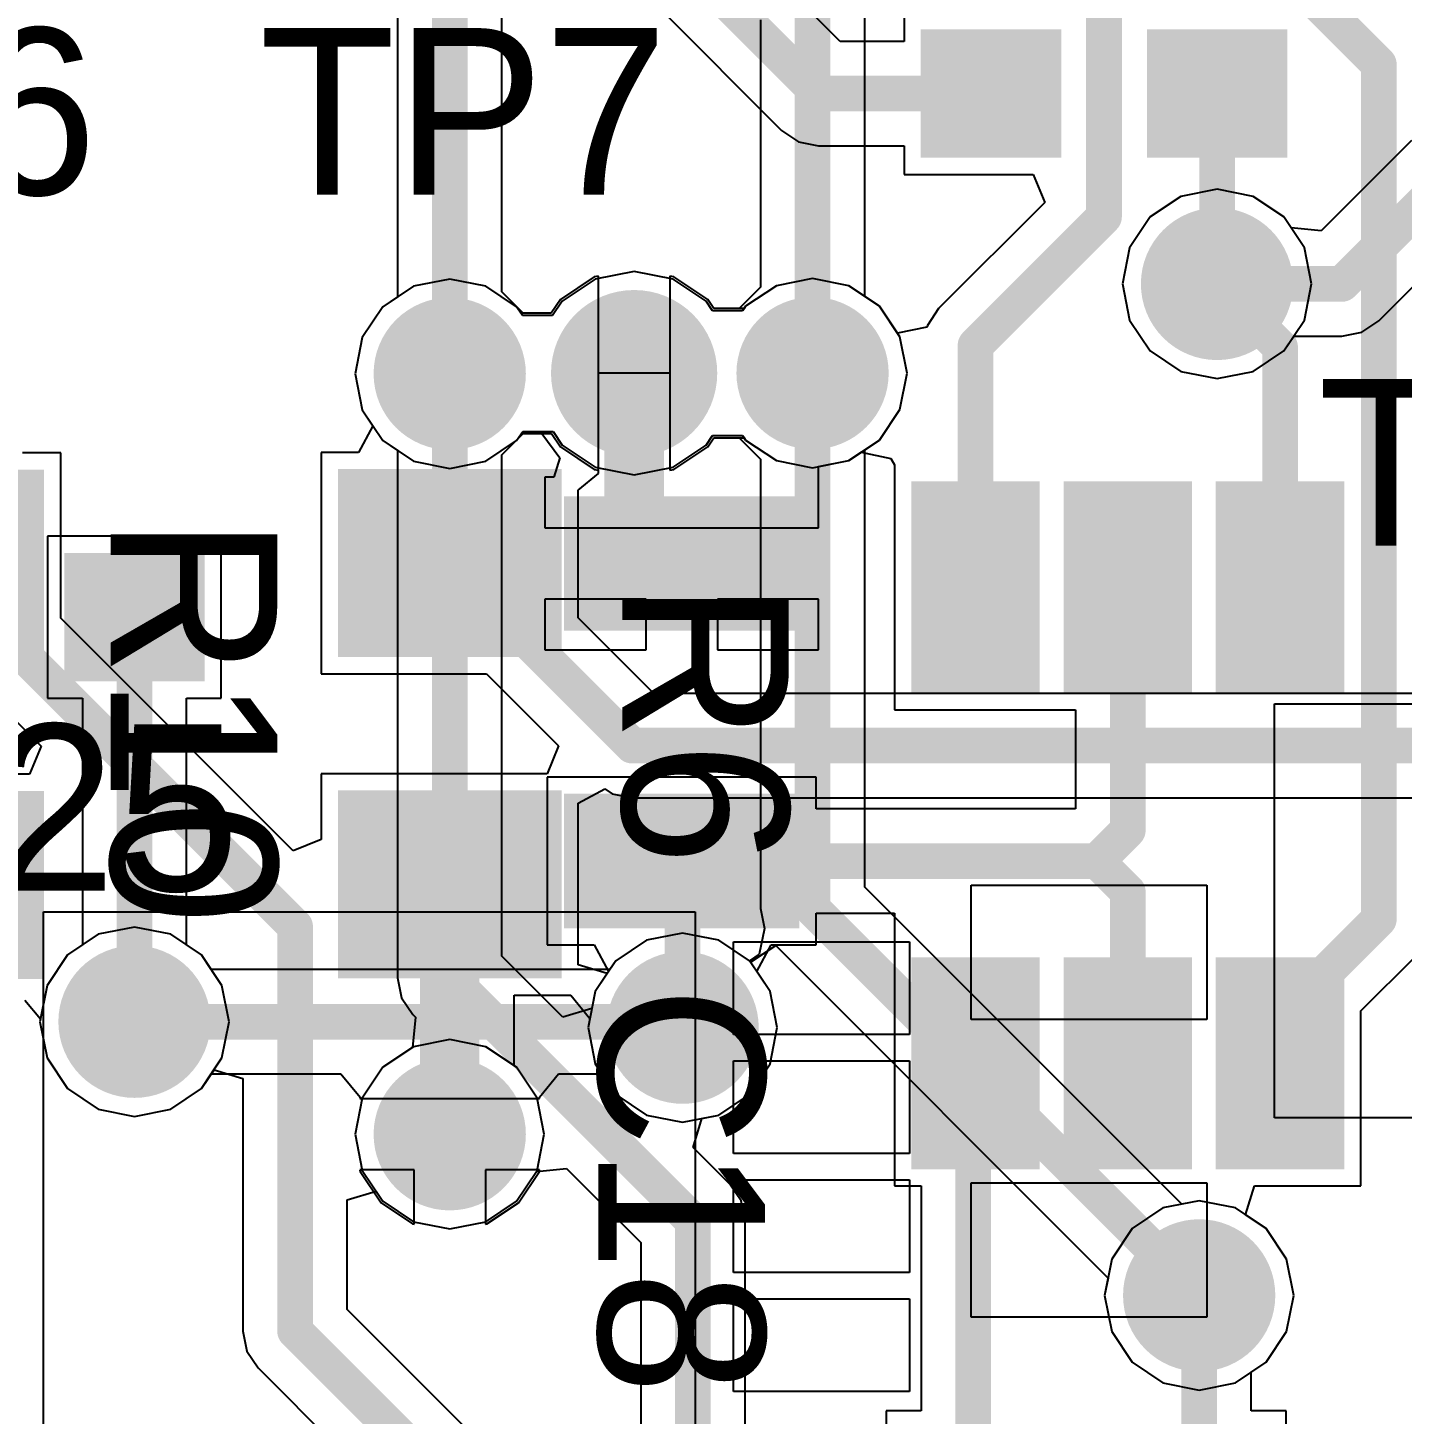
# Model space of a CAD drawing. Header units: millimetres. Extents: x 111 to 521, y 105 to 375.
# Drawn here: x 202.81 to 208.59, y 158.46 to 164.29 of the extents above; entities that cross this region are included whole.
import ezdxf

# ---------------------------------------------------------------- set-up
doc = ezdxf.new("R2010")
doc.units = ezdxf.units.MM
for name, color, linetype in [('BottomLayer', 5, 'Continuous'), ('BottomOverlay', 54, 'Continuous'), ('BottomPaste', 16, 'Continuous'), ('BottomSolder', 6, 'Continuous'), ('DrillDrawing', 1, 'Continuous'), ('Mechanical17', 56, 'Continuous'), ('MidLayer2', 76, 'Continuous'), ('MidLayer3', 90, 'Continuous'), ('MultiLayer', 9, 'Continuous'), ('TopLayer', 1, 'Continuous'), ('TopOverlay', 2, 'Continuous'), ('TopPaste', 8, 'Continuous'), ('TopSolder', 216, 'Continuous'), ('ViaHoleLayer', 16, 'Continuous')]:
    doc.layers.add(name, color=color, linetype=linetype)

msp = doc.modelspace()

# ---------------------------------------------------------------- linework, layer by layer
at = {"layer": 'BottomLayer'}
for p, q in [((206.3321, 163.1565), (206.3321, 166.2839)), ((205.8937, 164.3178), (205.8937, 163.195)), ((208.6298, 163.8108), (208.2509, 163.432)), ((207.8129, 163.6066), (207.6607, 163.5763)), ((207.965, 163.5763), (207.8129, 163.6066)), ((207.6607, 163.5763), (207.5317, 163.4901)), ((208.0941, 163.4901), (207.965, 163.5763)), ((207.5317, 163.4901), (207.4455, 163.3611)), ((208.1246, 163.4444), (208.0941, 163.4901)), ((208.4929, 163.0539), (208.9398, 163.5008)), ((208.2509, 163.432), (208.1246, 163.4444)), ((207.4455, 163.3611), (207.4152, 163.2089)), ((205.2129, 163.2419), (205.1953, 163.2384)), ((205.2129, 162.8339), (205.2129, 163.2419)), ((205.5304, 163.2384), (205.5129, 163.2419)), ((205.5129, 163.2419), (205.5129, 162.8339)), ((204.4357, 163.1989), (204.3067, 163.1127)), ((204.5879, 163.2292), (204.4357, 163.1989)), ((204.7401, 163.1989), (204.5879, 163.2292)), ((204.8691, 163.1127), (204.7401, 163.1989)), ((205.1953, 163.2384), (205.0533, 163.1435)), ((205.6725, 163.1435), (205.5304, 163.2384)), ((205.8937, 163.195), (205.8039, 163.1052)), ((207.4152, 163.2089), (207.4455, 163.0567)), ((205.0533, 163.1435), (205.0144, 163.0853)), ((205.6981, 163.1052), (205.6725, 163.1435)), ((206.3941, 163.1151), (206.3321, 163.1565)), ((204.3067, 163.1127), (204.2205, 162.9837)), ((204.8874, 163.0853), (204.8691, 163.1127)), ((205.0144, 163.0853), (204.8874, 163.0853)), ((205.8039, 163.1052), (205.6981, 163.1052)), ((206.4802, 162.9861), (206.3941, 163.1151)), ((207.4455, 163.0567), (207.5317, 162.9277)), ((208.4218, 163.0064), (208.4929, 163.0539)), ((204.2205, 162.9837), (204.1902, 162.8315)), ((206.5105, 162.8339), (206.4802, 162.9861)), ((208.0941, 162.9277), (208.1355, 162.9897)), ((208.1355, 162.9897), (208.3379, 162.9897)), ((208.3379, 162.9897), (208.4218, 163.0064)), ((207.5317, 162.9277), (207.6607, 162.8415)), ((207.965, 162.8415), (208.0941, 162.9277)), ((205.2129, 162.4125), (205.2129, 162.8339)), ((205.5129, 162.8339), (205.5129, 162.4259)), ((206.4802, 162.6817), (206.5105, 162.8339)), ((207.6607, 162.8415), (207.8129, 162.8113)), ((207.8129, 162.8113), (207.965, 162.8415)), ((204.1902, 162.8315), (204.2205, 162.6794)), ((204.2205, 162.6794), (204.2648, 162.6131)), ((206.3941, 162.5527), (206.4802, 162.6817)), ((204.2648, 162.6131), (204.2049, 162.5011)), ((205.6725, 162.5243), (205.6981, 162.5627)), ((205.6981, 162.5627), (205.8251, 162.5627)), ((205.8251, 162.5627), (205.8317, 162.5527)), ((205.8317, 162.5527), (205.9607, 162.4665)), ((206.265, 162.4665), (206.3941, 162.5527)), ((202.9529, 162.4989), (202.7928, 162.4989)), ((202.9529, 161.8039), (202.9529, 162.4989)), ((204.2049, 162.5011), (204.0479, 162.5011)), ((204.0479, 162.5011), (204.0479, 161.5711)), ((205.5304, 162.4294), (205.6725, 162.5243)), ((205.5129, 162.4259), (205.5304, 162.4294)), ((205.9607, 162.4665), (206.1129, 162.4363)), ((206.1129, 162.4363), (206.265, 162.4665)), ((205.1279, 162.3427), (205.2129, 162.4125)), ((205.1279, 161.8061), (205.1279, 162.3427)), ((203.9305, 160.8262), (202.9529, 161.8039)), ((205.4458, 161.4881), (205.1279, 161.8061)), ((202.5679, 161.5689), (202.8705, 161.2662)), ((204.0479, 161.5711), (204.7429, 161.5711)), ((204.7429, 161.5711), (205.0455, 161.2684)), ((208.7004, 161.4881), (205.4458, 161.4881)), ((202.8705, 161.2662), (202.8219, 161.1489)), ((205.0455, 161.2684), (204.9969, 161.1511)), ((202.8219, 161.1489), (201.8729, 161.1489)), ((204.9969, 161.1511), (204.0479, 161.1511)), ((204.0479, 161.1511), (204.0479, 160.8749)), ((205.1279, 161.0274), (205.2399, 161.0873)), ((205.2399, 161.0873), (205.2712, 161.0664)), ((205.1279, 160.3479), (205.1279, 161.0274)), ((205.2712, 161.0664), (205.3551, 161.0497)), ((205.3551, 161.0497), (209.3644, 161.0497)), ((204.0479, 160.8749), (203.9305, 160.8262)), ((205.4145, 160.4513), (205.2855, 160.3651)), ((205.5667, 160.4816), (205.4145, 160.4513)), ((205.7189, 160.4513), (205.5667, 160.4816)), ((205.8479, 160.3651), (205.7189, 160.4513)), ((205.2494, 160.311), (205.1279, 160.3479)), ((205.2855, 160.3651), (205.2494, 160.311)), ((205.9341, 160.2361), (205.8479, 160.3651)), ((204.8581, 159.9246), (204.8581, 160.2211)), ((204.8581, 160.2211), (205.0963, 160.2211)), ((205.0963, 160.2211), (205.1768, 160.1229)), ((205.9643, 160.0839), (205.9341, 160.2361)), ((202.8026, 160.1999), (202.8676, 160.1207)), ((202.8676, 160.1207), (202.8652, 160.1089)), ((202.8652, 160.1089), (202.8955, 159.9567)), ((205.1768, 160.1229), (205.1691, 160.0839)), ((205.1691, 160.0839), (205.1993, 159.9317)), ((205.9341, 159.9317), (205.9643, 160.0839)), ((202.8955, 159.9567), (202.9817, 159.8277)), ((204.8691, 159.9173), (204.8581, 159.9246)), ((205.1993, 159.9317), (205.2855, 159.8027)), ((205.8479, 159.8027), (205.9341, 159.9317)), ((203.5441, 159.8277), (203.5971, 159.9072)), ((203.5971, 159.9072), (203.7187, 159.8703)), ((203.7187, 159.8703), (203.7187, 158.8089)), ((204.9553, 159.7883), (204.8691, 159.9173)), ((202.9817, 159.8277), (203.1107, 159.7415)), ((203.415, 159.7415), (203.5441, 159.8277)), ((204.9855, 159.6361), (204.9553, 159.7883)), ((205.2855, 159.8027), (205.4145, 159.7165)), ((205.7189, 159.7165), (205.8479, 159.8027)), ((203.1107, 159.7415), (203.2629, 159.7113)), ((203.2629, 159.7113), (203.415, 159.7415)), ((205.4145, 159.7165), (205.5667, 159.6863)), ((205.5667, 159.6863), (205.7189, 159.7165)), ((204.9553, 159.4839), (204.9855, 159.6361)), ((204.8691, 159.3549), (204.9553, 159.4839)), ((204.1571, 159.3601), (204.2786, 159.3969)), ((204.2786, 159.3969), (204.3067, 159.3549)), ((204.1571, 158.8997), (204.1571, 159.3601)), ((204.3067, 159.3549), (204.4357, 159.2687)), ((204.7401, 159.2687), (204.8691, 159.3549)), ((207.7379, 159.3566), (207.5857, 159.3263)), ((207.89, 159.3263), (207.7379, 159.3566)), ((207.5857, 159.3263), (207.4567, 159.2401)), ((208.0191, 159.2401), (207.89, 159.3263)), ((204.4357, 159.2687), (204.5879, 159.2384)), ((204.5879, 159.2384), (204.7401, 159.2687)), ((207.4567, 159.2401), (207.3705, 159.1111)), ((208.1052, 159.1111), (208.0191, 159.2401)), ((207.3705, 159.1111), (207.3402, 158.9589)), ((208.1355, 158.9589), (208.1052, 159.1111)), ((207.3402, 158.9589), (207.3705, 158.8067)), ((208.1052, 158.8067), (208.1355, 158.9589)), ((205.7287, 157.3281), (204.1571, 158.8997)), ((203.7187, 158.8089), (203.7354, 158.725)), ((207.3705, 158.8067), (207.4567, 158.6777)), ((208.0191, 158.6777), (208.1052, 158.8067)), ((203.7354, 158.725), (203.7829, 158.6539)), ((203.7829, 158.6539), (205.4829, 156.9539)), ((207.4567, 158.6777), (207.5857, 158.5915)), ((207.89, 158.5915), (208.0191, 158.6777)), ((207.5857, 158.5915), (207.7379, 158.5613)), ((207.7379, 158.5613), (207.89, 158.5915))]:
    msp.add_line(p, q, dxfattribs=at)
for points, const_width in [([(206.1129, 162.8339), (206.1129, 166.2839)], 0.15), ([(208.3379, 163.2089), (209.0129, 163.8839)], 0.15), ([(207.8129, 163.2089), (208.3379, 163.2089)], 0.15), ([(204.5879, 162.0361), (204.5879, 162.8315)], 0.15), ([(202.4129, 162.0339), (203.9379, 160.5089)], 0.15), ([(204.5879, 162.0361), (205.3551, 161.2689)], 0.15), ([(205.3551, 161.2689), (209.3644, 161.2689)], 0.15), ([(204.5879, 159.6361), (204.5879, 160.6861)], 0.25), ([(203.9379, 158.8089), (203.9379, 160.5089)], 0.15), ([(203.9379, 158.8089), (205.6379, 157.1089)], 0.15)]:
    msp.add_lwpolyline(points, dxfattribs=dict(at, const_width=const_width))
for points, const_width in [([(207.6879, 163.2089, 1), (207.9379, 163.2089, 1)], 0.25), ([(207.7754, 163.2089, 1), (207.8504, 163.2089, 1)], 0.075), ([(208.3004, 163.2089, 1), (208.3754, 163.2089, 1)], 0.075), ([(208.3004, 163.2089, 1), (208.3754, 163.2089, 1)], 0.075), ([(204.4629, 162.8315, 1), (204.7129, 162.8315, 1)], 0.25), ([(205.2232, 162.8339, 1), (205.5026, 162.8339, 1)], 0.2794), ([(205.9879, 162.8339, 1), (206.2379, 162.8339, 1)], 0.25), ([(204.5504, 162.8315, 1), (204.6254, 162.8315, 1)], 0.075), ([(206.0754, 162.8339, 1), (206.1504, 162.8339, 1)], 0.075), ([(204.5504, 162.0361, 1), (204.6254, 162.0361, 1)], 0.075), ([(204.5504, 162.0361, 1), (204.6254, 162.0361, 1)], 0.075), ([(205.3175, 161.2689, 1), (205.3926, 161.2689, 1)], 0.075), ([(205.3175, 161.2689, 1), (205.3926, 161.2689, 1)], 0.075), ([(204.5254, 160.6861, 1), (204.6504, 160.6861, 1)], 0.125), ([(203.9004, 160.5089, 1), (203.9754, 160.5089, 1)], 0.075), ([(203.9004, 160.5089, 1), (203.9754, 160.5089, 1)], 0.075), ([(203.1379, 160.1089, 1), (203.3879, 160.1089, 1)], 0.25), ([(205.4417, 160.0839, 1), (205.6917, 160.0839, 1)], 0.25), ([(204.4629, 159.6361, 1), (204.7129, 159.6361, 1)], 0.25), ([(204.5254, 159.6361, 1), (204.6504, 159.6361, 1)], 0.125), ([(207.6129, 158.9589, 1), (207.8629, 158.9589, 1)], 0.25), ([(203.9004, 158.8089, 1), (203.9754, 158.8089, 1)], 0.075), ([(203.9004, 158.8089, 1), (203.9754, 158.8089, 1)], 0.075)]:
    msp.add_lwpolyline(points, format="xyb", close=True, dxfattribs=dict(at, const_width=const_width))
for points in [[(204.1879, 162.3611), (204.1879, 161.7111), (204.9879, 162.3611), (204.9879, 161.7111)], [(204.1879, 161.0111), (204.1879, 160.3611), (204.9879, 161.0111), (204.9879, 160.3611)]]:
    msp.add_solid(points, dxfattribs=at)
at = {"layer": 'BottomPaste'}
for points in [[(204.2379, 162.3111), (204.2379, 161.7611), (204.9379, 162.3111), (204.9379, 161.7611)], [(204.2379, 160.9611), (204.2379, 160.4111), (204.9379, 160.9611), (204.9379, 160.4111)]]:
    msp.add_solid(points, dxfattribs=at)
at = {"layer": 'BottomSolder'}
for points, const_width in [([(207.6529, 163.2089, 1), (207.9729, 163.2089, 1)], 0.32), ([(205.1882, 162.8339, 1), (205.5376, 162.8339, 1)], 0.3494), ([(204.4279, 162.8315, 1), (204.7479, 162.8315, 1)], 0.32), ([(205.9529, 162.8339, 1), (206.2729, 162.8339, 1)], 0.32), ([(203.1029, 160.1089, 1), (203.4229, 160.1089, 1)], 0.32), ([(205.4067, 160.0839, 1), (205.7267, 160.0839, 1)], 0.32), ([(204.4279, 159.6361, 1), (204.7479, 159.6361, 1)], 0.32), ([(207.5779, 158.9589, 1), (207.8979, 158.9589, 1)], 0.32)]:
    msp.add_lwpolyline(points, format="xyb", close=True, dxfattribs=dict(at, const_width=const_width))
for points in [[(201.9429, 162.4289), (201.9429, 161.6389), (202.8829, 162.4289), (202.8829, 161.6389)], [(204.1179, 162.4311), (204.1179, 161.6411), (205.0579, 162.4311), (205.0579, 161.6411)], [(201.9429, 161.0789), (201.9429, 160.2889), (202.8829, 161.0789), (202.8829, 160.2889)], [(204.1179, 161.0811), (204.1179, 160.2911), (205.0579, 161.0811), (205.0579, 160.2911)]]:
    msp.add_solid(points, dxfattribs=at)
at = {"layer": 'DrillDrawing'}
for points, const_width in [([(207.7629, 163.2089, 1), (207.8629, 163.2089, 1)], 0.1), ([(205.2867, 162.8339, 1), (205.4391, 162.8339, 1)], 0.1524), ([(204.5379, 162.8315, 1), (204.6379, 162.8315, 1)], 0.1), ([(206.0629, 162.8339, 1), (206.1629, 162.8339, 1)], 0.1), ([(203.2129, 160.1089, 1), (203.3129, 160.1089, 1)], 0.1), ([(205.5167, 160.0839, 1), (205.6167, 160.0839, 1)], 0.1), ([(204.5379, 159.6361, 1), (204.6379, 159.6361, 1)], 0.1), ([(207.6879, 158.9589, 1), (207.7879, 158.9589, 1)], 0.1)]:
    msp.add_lwpolyline(points, format="xyb", close=True, dxfattribs=dict(at, const_width=const_width))
at = {"layer": 'Mechanical17'}
for p, q in [((208.055, 159.705), (208.055, 161.445)), ((208.055, 161.445), (208.845, 161.445)), ((206.78, 160.1175), (206.78, 160.6825)), ((206.78, 160.6825), (207.77, 160.6825)), ((207.77, 160.6825), (207.77, 160.1175)), ((202.88, 156.43), (202.88, 160.57)), ((202.88, 160.57), (205.62, 160.57)), ((205.62, 160.57), (205.62, 156.43)), ((205.78, 160.055), (205.78, 160.445)), ((205.78, 160.445), (206.52, 160.445)), ((206.52, 160.445), (206.52, 160.055)), ((207.77, 160.1175), (206.78, 160.1175)), ((206.52, 160.055), (205.78, 160.055)), ((205.78, 159.555), (205.78, 159.945)), ((205.78, 159.945), (206.52, 159.945)), ((206.52, 159.945), (206.52, 159.555)), ((208.845, 159.705), (208.055, 159.705)), ((206.52, 159.555), (205.78, 159.555)), ((205.78, 159.055), (205.78, 159.445)), ((205.78, 159.445), (206.52, 159.445)), ((206.52, 159.445), (206.52, 159.055)), ((206.78, 158.8675), (206.78, 159.4325)), ((206.78, 159.4325), (207.77, 159.4325)), ((207.77, 159.4325), (207.77, 158.8675)), ((206.52, 159.055), (205.78, 159.055)), ((205.78, 158.555), (205.78, 158.945)), ((205.78, 158.945), (206.52, 158.945)), ((206.52, 158.945), (206.52, 158.555)), ((207.77, 158.8675), (206.78, 158.8675)), ((206.52, 158.555), (205.78, 158.555))]:
    msp.add_line(p, q, dxfattribs=at)
at = {"layer": 'MidLayer2'}
for p, q in [((207.8129, 163.6066), (207.6607, 163.5763)), ((207.965, 163.5763), (207.8129, 163.6066)), ((207.6607, 163.5763), (207.5317, 163.4901)), ((208.0941, 163.4901), (207.965, 163.5763)), ((207.5317, 163.4901), (207.4455, 163.3611)), ((208.1802, 163.3611), (208.0941, 163.4901)), ((207.4455, 163.3611), (207.4152, 163.2089)), ((208.2105, 163.2089), (208.1802, 163.3611)), ((205.2129, 163.2419), (205.1953, 163.2384)), ((205.2129, 162.8339), (205.2129, 163.2419)), ((205.5304, 163.2384), (205.5129, 163.2419)), ((205.5129, 163.2419), (205.5129, 162.8339)), ((204.4357, 163.1989), (204.3067, 163.1127)), ((204.5879, 163.2292), (204.4357, 163.1989)), ((204.7401, 163.1989), (204.5879, 163.2292)), ((204.8691, 163.1127), (204.7401, 163.1989)), ((205.1953, 163.2384), (205.0533, 163.1435)), ((205.6725, 163.1435), (205.5304, 163.2384)), ((205.9607, 163.2013), (205.8317, 163.1151)), ((206.1129, 163.2316), (205.9607, 163.2013)), ((206.265, 163.2013), (206.1129, 163.2316)), ((206.3941, 163.1151), (206.265, 163.2013)), ((207.4152, 163.2089), (207.4455, 163.0567)), ((208.1802, 163.0567), (208.2105, 163.2089)), ((205.0533, 163.1435), (205.0144, 163.0853)), ((205.6981, 163.1052), (205.6725, 163.1435)), ((204.3067, 163.1127), (204.2205, 162.9837)), ((204.8874, 163.0853), (204.8691, 163.1127)), ((205.0144, 163.0853), (204.8874, 163.0853)), ((205.8251, 163.1052), (205.6981, 163.1052)), ((205.8317, 163.1151), (205.8251, 163.1052)), ((206.4802, 162.9861), (206.3941, 163.1151)), ((207.4455, 163.0567), (207.5317, 162.9277)), ((208.0941, 162.9277), (208.1802, 163.0567)), ((204.2205, 162.9837), (204.1902, 162.8315)), ((206.5105, 162.8339), (206.4802, 162.9861)), ((207.5317, 162.9277), (207.6607, 162.8415)), ((207.965, 162.8415), (208.0941, 162.9277)), ((205.2129, 162.4259), (205.2129, 162.8339)), ((205.5129, 162.8339), (205.5129, 162.4259)), ((206.4802, 162.6817), (206.5105, 162.8339)), ((207.6607, 162.8415), (207.8129, 162.8113)), ((207.8129, 162.8113), (207.965, 162.8415)), ((204.1902, 162.8315), (204.2205, 162.6794)), ((204.2205, 162.6794), (204.3067, 162.5504)), ((206.3941, 162.5527), (206.4802, 162.6817)), ((204.3067, 162.5504), (204.4357, 162.4642)), ((204.7401, 162.4642), (204.8691, 162.5504)), ((204.8691, 162.5504), (204.889, 162.5802)), ((204.889, 162.5802), (205.016, 162.5802)), ((205.016, 162.5802), (205.0533, 162.5243)), ((205.6725, 162.5243), (205.6981, 162.5627)), ((205.6981, 162.5627), (205.8039, 162.5627)), ((205.8039, 162.5627), (205.8937, 162.4729)), ((206.3321, 162.5113), (206.3941, 162.5527)), ((205.0533, 162.5243), (205.1953, 162.4294)), ((205.5304, 162.4294), (205.6725, 162.5243)), ((206.3321, 160.6747), (206.3321, 162.5113)), ((204.4357, 162.4642), (204.5879, 162.4339)), ((204.5879, 162.4339), (204.7401, 162.4642)), ((205.1953, 162.4294), (205.2129, 162.4259)), ((205.5129, 162.4259), (205.5304, 162.4294)), ((205.8937, 162.4729), (205.8937, 160.5839)), ((207.6648, 159.342), (206.3321, 160.6747)), ((205.8937, 160.5839), (205.9104, 160.5)), ((203.2629, 160.5066), (203.1107, 160.4763)), ((203.415, 160.4763), (203.2629, 160.5066)), ((203.1107, 160.4763), (202.9817, 160.3901)), ((203.5441, 160.3901), (203.415, 160.4763)), ((205.4145, 160.4513), (205.2855, 160.3651)), ((205.5667, 160.4816), (205.4145, 160.4513)), ((205.7189, 160.4513), (205.5667, 160.4816)), ((205.8479, 160.3651), (205.7189, 160.4513)), ((205.9104, 160.5), (205.889, 160.3926)), ((205.9104, 160.5), (205.9104, 160.5)), ((202.9817, 160.3901), (202.8955, 160.2611)), ((203.6302, 160.2611), (203.5441, 160.3901)), ((205.889, 160.3926), (205.8479, 160.3651)), ((205.8524, 160.3584), (205.9579, 160.4289)), ((205.9579, 160.4289), (207.3548, 159.032)), ((205.2855, 160.3651), (205.1993, 160.2361)), ((205.9341, 160.2361), (205.8524, 160.3584)), ((202.8955, 160.2611), (202.8652, 160.1089)), ((203.6605, 160.1089), (203.6302, 160.2611)), ((205.1993, 160.2361), (205.1691, 160.0839)), ((205.9643, 160.0839), (205.9341, 160.2361)), ((202.8652, 160.1089), (202.8955, 159.9567)), ((203.6302, 159.9567), (203.6605, 160.1089)), ((205.1691, 160.0839), (205.1993, 159.9317)), ((205.9341, 159.9317), (205.9643, 160.0839)), ((204.4357, 160.0035), (204.3067, 159.9173)), ((204.5879, 160.0337), (204.4357, 160.0035)), ((204.7401, 160.0035), (204.5879, 160.0337)), ((204.8691, 159.9173), (204.7401, 160.0035)), ((202.8955, 159.9567), (202.9817, 159.8277)), ((203.5441, 159.8277), (203.6302, 159.9567)), ((205.1993, 159.9317), (205.2855, 159.8027)), ((205.8479, 159.8027), (205.9341, 159.9317)), ((204.3067, 159.9173), (204.2205, 159.7883)), ((204.9553, 159.7883), (204.8691, 159.9173)), ((202.9817, 159.8277), (203.1107, 159.7415)), ((203.415, 159.7415), (203.5441, 159.8277)), ((204.2205, 159.7883), (204.1902, 159.6361)), ((204.9855, 159.6361), (204.9553, 159.7883)), ((205.2855, 159.8027), (205.4145, 159.7165)), ((205.7189, 159.7165), (205.8479, 159.8027)), ((203.1107, 159.7415), (203.2629, 159.7113)), ((203.2629, 159.7113), (203.415, 159.7415)), ((205.4145, 159.7165), (205.5667, 159.6863)), ((205.5667, 159.6863), (205.7189, 159.7165)), ((204.1902, 159.6361), (204.2205, 159.4839)), ((204.9553, 159.4839), (204.9855, 159.6361)), ((204.2205, 159.4839), (204.3067, 159.3549)), ((204.8691, 159.3549), (204.9553, 159.4839)), ((204.3067, 159.3549), (204.4357, 159.2687)), ((204.7401, 159.2687), (204.8691, 159.3549)), ((207.7379, 159.3566), (207.6648, 159.342)), ((207.89, 159.3263), (207.7379, 159.3566)), ((208.0191, 159.2401), (207.89, 159.3263)), ((204.4357, 159.2687), (204.5879, 159.2384)), ((204.5879, 159.2384), (204.7401, 159.2687)), ((208.1052, 159.1111), (208.0191, 159.2401)), ((208.1355, 158.9589), (208.1052, 159.1111)), ((207.3548, 159.032), (207.3402, 158.9589)), ((207.3402, 158.9589), (207.3705, 158.8067)), ((208.1052, 158.8067), (208.1355, 158.9589)), ((207.3705, 158.8067), (207.4567, 158.6777)), ((208.0191, 158.6777), (208.1052, 158.8067)), ((207.4567, 158.6777), (207.5857, 158.5915)), ((207.89, 158.5915), (208.0191, 158.6777)), ((207.5857, 158.5915), (207.7379, 158.5613)), ((207.7379, 158.5613), (207.89, 158.5915))]:
    msp.add_line(p, q, dxfattribs=at)
for points, const_width in [([(207.6879, 163.2089, 1), (207.9379, 163.2089, 1)], 0.25), ([(204.4629, 162.8315, 1), (204.7129, 162.8315, 1)], 0.25), ([(205.2232, 162.8339, 1), (205.5026, 162.8339, 1)], 0.2794), ([(205.9879, 162.8339, 1), (206.2379, 162.8339, 1)], 0.25), ([(206.0754, 162.8339, 1), (206.1504, 162.8339, 1)], 0.075), ([(206.0754, 160.5839, 1), (206.1504, 160.5839, 1)], 0.075), ([(206.0754, 160.5839, 1), (206.1504, 160.5839, 1)], 0.075), ([(203.1379, 160.1089, 1), (203.3879, 160.1089, 1)], 0.25), ([(205.4417, 160.0839, 1), (205.6917, 160.0839, 1)], 0.25), ([(204.4629, 159.6361, 1), (204.7129, 159.6361, 1)], 0.25), ([(207.6129, 158.9589, 1), (207.8629, 158.9589, 1)], 0.25), ([(207.7004, 158.9589, 1), (207.7754, 158.9589, 1)], 0.075)]:
    msp.add_lwpolyline(points, format="xyb", close=True, dxfattribs=dict(at, const_width=const_width))
at = {"layer": 'MidLayer2', "const_width": 0.15}
for points in [[(206.1129, 160.5839), (206.1129, 162.8339)], [(206.1129, 160.5839), (207.7379, 158.9589)]]:
    msp.add_lwpolyline(points, dxfattribs=at)
at = {"layer": 'MidLayer3'}
for p, q in [((207.8129, 163.6066), (207.6607, 163.5763)), ((207.965, 163.5763), (207.8129, 163.6066)), ((207.6607, 163.5763), (207.5317, 163.4901)), ((208.0941, 163.4901), (207.965, 163.5763)), ((207.5317, 163.4901), (207.4455, 163.3611)), ((208.1802, 163.3611), (208.0941, 163.4901)), ((207.4455, 163.3611), (207.4152, 163.2089)), ((208.2105, 163.2089), (208.1802, 163.3611)), ((205.3629, 163.2615), (205.1992, 163.229)), ((205.5265, 163.229), (205.3629, 163.2615)), ((204.4357, 163.1989), (204.3067, 163.1127)), ((204.5879, 163.2292), (204.4357, 163.1989)), ((204.7401, 163.1989), (204.5879, 163.2292)), ((204.8691, 163.1127), (204.7401, 163.1989)), ((205.1992, 163.229), (205.0605, 163.1363)), ((205.6653, 163.1363), (205.5265, 163.229)), ((205.9607, 163.2013), (205.8317, 163.1151)), ((206.1129, 163.2316), (205.9607, 163.2013)), ((206.265, 163.2013), (206.1129, 163.2316)), ((206.3941, 163.1151), (206.265, 163.2013)), ((207.4152, 163.2089), (207.4455, 163.0567)), ((208.1802, 163.0567), (208.2105, 163.2089)), ((205.0605, 163.1363), (205.0204, 163.0763)), ((205.6921, 163.0962), (205.6653, 163.1363)), ((204.3067, 163.1127), (204.2205, 162.9837)), ((204.8934, 163.0763), (204.8691, 163.1127)), ((205.0204, 163.0763), (204.8934, 163.0763)), ((205.8191, 163.0962), (205.6921, 163.0962)), ((205.8317, 163.1151), (205.8191, 163.0962)), ((206.4802, 162.9861), (206.3941, 163.1151)), ((207.4455, 163.0567), (207.5317, 162.9277)), ((208.0941, 162.9277), (208.1802, 163.0567)), ((204.2205, 162.9837), (204.1902, 162.8315)), ((206.5105, 162.8339), (206.4802, 162.9861)), ((207.5317, 162.9277), (207.6607, 162.8415)), ((207.965, 162.8415), (208.0941, 162.9277)), ((206.4802, 162.6817), (206.5105, 162.8339)), ((207.6607, 162.8415), (207.8129, 162.8113)), ((207.8129, 162.8113), (207.965, 162.8415)), ((204.1902, 162.8315), (204.2205, 162.6794)), ((204.2205, 162.6794), (204.3067, 162.5504)), ((206.3941, 162.5527), (206.4802, 162.6817)), ((204.3067, 162.5504), (204.4357, 162.4642)), ((204.7401, 162.4642), (204.8691, 162.5504)), ((204.8691, 162.5504), (204.895, 162.5892)), ((204.895, 162.5892), (205.022, 162.5892)), ((205.022, 162.5892), (205.0605, 162.5315)), ((205.6653, 162.5315), (205.6921, 162.5717)), ((205.6921, 162.5717), (205.8191, 162.5717)), ((205.8191, 162.5717), (205.8317, 162.5527)), ((205.8317, 162.5527), (205.9607, 162.4665)), ((206.265, 162.4665), (206.3941, 162.5527)), ((205.0605, 162.5315), (205.1992, 162.4388)), ((205.5265, 162.4388), (205.6653, 162.5315)), ((204.4357, 162.4642), (204.5879, 162.4339)), ((204.5879, 162.4339), (204.7401, 162.4642)), ((205.1992, 162.4388), (205.3629, 162.4063)), ((205.3629, 162.4063), (205.5265, 162.4388)), ((205.9607, 162.4665), (206.1129, 162.4363)), ((206.1129, 162.4363), (206.265, 162.4665)), ((203.2629, 160.5066), (203.1107, 160.4763)), ((203.415, 160.4763), (203.2629, 160.5066)), ((203.1107, 160.4763), (202.9817, 160.3901)), ((203.5441, 160.3901), (203.415, 160.4763)), ((205.4145, 160.4513), (205.2855, 160.3651)), ((205.5667, 160.4816), (205.4145, 160.4513)), ((205.7189, 160.4513), (205.5667, 160.4816)), ((205.8479, 160.3651), (205.7189, 160.4513)), ((202.9817, 160.3901), (202.8955, 160.2611)), ((203.5855, 160.3281), (203.5441, 160.3901)), ((205.2608, 160.3281), (203.5855, 160.3281)), ((205.2855, 160.3651), (205.2608, 160.3281)), ((205.9341, 160.2361), (205.8479, 160.3651)), ((202.8955, 160.2611), (202.8652, 160.1089)), ((205.9643, 160.0839), (205.9341, 160.2361)), ((202.8652, 160.1089), (202.8955, 159.9567)), ((205.9341, 159.9317), (205.9643, 160.0839)), ((202.8955, 159.9567), (202.9817, 159.8277)), ((205.8479, 159.8027), (205.9341, 159.9317)), ((203.5441, 159.8277), (203.5855, 159.8897)), ((203.5855, 159.8897), (204.1304, 159.8897)), ((204.1304, 159.8897), (204.211, 159.7915)), ((204.9648, 159.7915), (205.0454, 159.8897)), ((205.0454, 159.8897), (205.2274, 159.8897)), ((205.2274, 159.8897), (205.2855, 159.8027)), ((202.9817, 159.8277), (203.1107, 159.7415)), ((203.415, 159.7415), (203.5441, 159.8277)), ((204.211, 159.7915), (204.2099, 159.7861)), ((204.2099, 159.7861), (204.9659, 159.7861)), ((204.9659, 159.7861), (204.9648, 159.7915)), ((205.2855, 159.8027), (205.4145, 159.7165)), ((205.7189, 159.7165), (205.8479, 159.8027)), ((203.1107, 159.7415), (203.2629, 159.7113)), ((203.2629, 159.7113), (203.415, 159.7415)), ((205.4145, 159.7165), (205.5667, 159.6863)), ((205.5667, 159.6863), (205.7189, 159.7165)), ((204.4379, 159.4861), (204.2099, 159.4861)), ((204.2099, 159.4861), (204.2111, 159.48)), ((204.2111, 159.48), (204.2995, 159.3477)), ((204.4379, 159.2581), (204.4379, 159.4861)), ((204.9659, 159.4861), (204.7379, 159.4861)), ((204.7379, 159.4861), (204.7379, 159.2581)), ((204.8763, 159.3477), (204.9647, 159.48)), ((204.9647, 159.48), (204.9659, 159.4861)), ((204.2995, 159.3477), (204.4318, 159.2593)), ((204.744, 159.2593), (204.8763, 159.3477)), ((207.7379, 159.3566), (207.5857, 159.3263)), ((207.89, 159.3263), (207.7379, 159.3566)), ((207.5857, 159.3263), (207.4567, 159.2401)), ((208.0191, 159.2401), (207.89, 159.3263)), ((204.4318, 159.2593), (204.4379, 159.2581)), ((204.7379, 159.2581), (204.744, 159.2593)), ((207.4567, 159.2401), (207.3705, 159.1111)), ((208.1052, 159.1111), (208.0191, 159.2401)), ((207.3705, 159.1111), (207.3402, 158.9589)), ((208.1355, 158.9589), (208.1052, 159.1111)), ((207.3402, 158.9589), (207.3705, 158.8067)), ((208.1052, 158.8067), (208.1355, 158.9589)), ((207.3705, 158.8067), (207.4567, 158.6777)), ((208.0191, 158.6777), (208.1052, 158.8067)), ((207.4567, 158.6777), (207.5857, 158.5915)), ((207.89, 158.5915), (208.0191, 158.6777)), ((207.5857, 158.5915), (207.7379, 158.5613)), ((207.7379, 158.5613), (207.89, 158.5915))]:
    msp.add_line(p, q, dxfattribs=at)
for points, const_width in [([(207.6879, 163.2089, 1), (207.9379, 163.2089, 1)], 0.25), ([(204.4629, 162.8315, 1), (204.7129, 162.8315, 1)], 0.25), ([(205.2232, 162.8339, 1), (205.5026, 162.8339, 1)], 0.2794), ([(205.9879, 162.8339, 1), (206.2379, 162.8339, 1)], 0.25), ([(203.1379, 160.1089, 1), (203.3879, 160.1089, 1)], 0.25), ([(205.4417, 160.0839, 1), (205.6917, 160.0839, 1)], 0.25), ([(203.2254, 160.1089, 1), (203.3004, 160.1089, 1)], 0.075), ([(205.5042, 160.1089, 1), (205.5792, 160.1089, 1)], 0.075), ([(205.5042, 160.1089, 1), (205.5792, 160.1089, 1)], 0.075), ([(205.5292, 160.0839, 1), (205.6042, 160.0839, 1)], 0.075), ([(204.4629, 159.6361, 1), (204.7129, 159.6361, 1)], 0.25), ([(207.6129, 158.9589, 1), (207.8629, 158.9589, 1)], 0.25)]:
    msp.add_lwpolyline(points, format="xyb", close=True, dxfattribs=dict(at, const_width=const_width))
at = {"layer": 'MidLayer3', "const_width": 0.15}
for points in [[(203.2629, 160.1089), (205.5417, 160.1089)], [(205.5417, 160.1089), (205.5667, 160.0839)]]:
    msp.add_lwpolyline(points, dxfattribs=at)
at = {"layer": 'MultiLayer'}
for points, const_width in [([(207.6879, 163.2089, 1), (207.9379, 163.2089, 1)], 0.25), ([(204.4629, 162.8315, 1), (204.7129, 162.8315, 1)], 0.25), ([(205.2232, 162.8339, 1), (205.5026, 162.8339, 1)], 0.2794), ([(205.9879, 162.8339, 1), (206.2379, 162.8339, 1)], 0.25), ([(203.1379, 160.1089, 1), (203.3879, 160.1089, 1)], 0.25), ([(205.4417, 160.0839, 1), (205.6917, 160.0839, 1)], 0.25), ([(204.4629, 159.6361, 1), (204.7129, 159.6361, 1)], 0.25), ([(207.6129, 158.9589, 1), (207.8629, 158.9589, 1)], 0.25)]:
    msp.add_lwpolyline(points, format="xyb", close=True, dxfattribs=dict(at, const_width=const_width))
at = {"layer": 'TopLayer'}
for p, q in [((204.8071, 163.1751), (204.8071, 164.8097)), ((206.2287, 164.2281), (205.9381, 164.5187)), ((204.3687, 164.4556), (204.3687, 163.1541)), ((205.4726, 164.3642), (205.9829, 163.8539)), ((206.4979, 164.3489), (206.4979, 164.2281)), ((206.4979, 164.2281), (206.2287, 164.2281)), ((205.9829, 163.8539), (206.054, 163.8064)), ((206.054, 163.8064), (206.1379, 163.7897)), ((206.1379, 163.7897), (206.4979, 163.7897)), ((206.4979, 163.7897), (206.4979, 163.6689)), ((206.4979, 163.6689), (207.0399, 163.6689)), ((207.0399, 163.6689), (207.0885, 163.5516)), ((207.0885, 163.5516), (206.6429, 163.1059)), ((205.2129, 163.2419), (205.1953, 163.2384)), ((205.2129, 162.8339), (205.2129, 163.2419)), ((205.5304, 163.2384), (205.5129, 163.2419)), ((205.5129, 163.2419), (205.5129, 162.8339)), ((205.1953, 163.2384), (205.0533, 163.1435)), ((205.6725, 163.1435), (205.5304, 163.2384)), ((205.9607, 163.2013), (205.8317, 163.1151)), ((206.1129, 163.2316), (205.9607, 163.2013)), ((206.265, 163.2013), (206.1129, 163.2316)), ((206.3941, 163.1151), (206.265, 163.2013)), ((204.3687, 163.1541), (204.3067, 163.1127)), ((204.8969, 163.0853), (204.8071, 163.1751)), ((205.0533, 163.1435), (205.0144, 163.0853)), ((205.6981, 163.1052), (205.6725, 163.1435)), ((204.3067, 163.1127), (204.2205, 162.9837)), ((205.0144, 163.0853), (204.8969, 163.0853)), ((205.8251, 163.1052), (205.6981, 163.1052)), ((205.8317, 163.1151), (205.8251, 163.1052)), ((206.4693, 163.0025), (206.3941, 163.1151)), ((206.6429, 163.1059), (206.5954, 163.0348)), ((206.5939, 163.0273), (206.4693, 163.0025)), ((206.5954, 163.0348), (206.5939, 163.0273)), ((204.2205, 162.9837), (204.1902, 162.8315)), ((205.5129, 162.8339), (205.2129, 162.8339)), ((204.1902, 162.8315), (204.2205, 162.6794)), ((204.2205, 162.6794), (204.3067, 162.5504)), ((204.3067, 162.5504), (204.3687, 162.509)), ((204.8071, 162.4904), (204.8631, 162.5464)), ((204.8631, 162.5464), (204.8691, 162.5504)), ((204.8691, 162.5504), (204.873, 162.5563)), ((204.873, 162.5563), (204.8969, 162.5802)), ((204.8969, 162.5802), (204.9751, 162.5802)), ((204.9751, 162.5802), (205.0508, 162.4782)), ((204.3687, 162.509), (204.3687, 160.2937)), ((204.8071, 160.3845), (204.8071, 162.4904)), ((206.265, 162.4665), (206.3179, 162.5019)), ((206.3179, 162.5019), (206.442, 162.4747)), ((205.0508, 162.4782), (205.026, 162.3964)), ((206.1379, 162.4412), (206.265, 162.4665)), ((206.1379, 162.3964), (206.1379, 162.4412)), ((206.442, 162.4747), (206.4579, 162.4489)), ((206.4579, 162.4489), (206.4579, 162.4489)), ((206.4579, 162.4489), (206.4579, 162.4489)), ((206.4579, 162.4489), (206.4579, 161.4189)), ((205.026, 162.3964), (204.9879, 162.3964)), ((204.9879, 162.3964), (204.9879, 162.1839)), ((206.1379, 162.1839), (206.1379, 162.3964)), ((206.1379, 162.3964), (206.1379, 162.3964)), ((203.6279, 162.1489), (202.8979, 162.1489)), ((202.8979, 162.1489), (202.8979, 161.4689)), ((203.6279, 161.4689), (203.6279, 162.1489)), ((204.9879, 162.1839), (206.1379, 162.1839)), ((205.4129, 161.8839), (204.9879, 161.8839)), ((204.9879, 161.8839), (204.9879, 161.6714)), ((205.4129, 161.6714), (205.4129, 161.8839)), ((206.1379, 161.8839), (205.7129, 161.8839)), ((205.7129, 161.8839), (205.7129, 161.6714)), ((206.1379, 161.6714), (206.1379, 161.8839)), ((204.9879, 161.6714), (205.4129, 161.6714)), ((205.7129, 161.6714), (206.1379, 161.6714)), ((202.8979, 161.4689), (203.0437, 161.4689)), ((203.0437, 161.4689), (203.0437, 160.4315)), ((203.4821, 160.4315), (203.4821, 161.4689)), ((203.4821, 161.4689), (203.6279, 161.4689)), ((206.4579, 161.4189), (207.2187, 161.4189)), ((207.2187, 161.4189), (207.2187, 161.0038)), ((206.1279, 161.1364), (204.9979, 161.1364)), ((204.9979, 161.1364), (204.9979, 160.4314)), ((206.1279, 161.0031), (206.1279, 161.1364)), ((207.218, 161.0031), (206.1279, 161.0031)), ((207.2187, 161.0038), (207.218, 161.0031)), ((206.1279, 160.4314), (206.1279, 160.5647)), ((206.1279, 160.5647), (206.4579, 160.5647)), ((206.4579, 160.5647), (206.4579, 160.4489)), ((206.4579, 160.4489), (206.4579, 160.4489)), ((206.4579, 160.4489), (206.4579, 159.4189)), ((202.9817, 160.3901), (202.8955, 160.2611)), ((203.0437, 160.4315), (202.9817, 160.3901)), ((203.5441, 160.3901), (203.4821, 160.4315)), ((203.6302, 160.2611), (203.5441, 160.3901)), ((204.9979, 160.4314), (205.1951, 160.4314)), ((205.1951, 160.4314), (205.255, 160.3194)), ((205.8784, 160.3194), (205.9383, 160.4314)), ((205.9383, 160.4314), (206.1279, 160.4314)), ((205.0636, 160.1279), (204.8071, 160.3845)), ((208.4179, 160.1539), (208.6479, 160.3839)), ((204.3687, 160.2937), (204.3854, 160.2098)), ((205.255, 160.3194), (205.1993, 160.2361)), ((205.9341, 160.2361), (205.8784, 160.3194)), ((202.8955, 160.2611), (202.8652, 160.1089)), ((203.6605, 160.1089), (203.6302, 160.2611)), ((205.1993, 160.2361), (205.1852, 160.1648)), ((205.9643, 160.0839), (205.9341, 160.2361)), ((204.3854, 160.2098), (204.4329, 160.1387)), ((205.1852, 160.1648), (205.0636, 160.1279)), ((208.4179, 159.4189), (208.4179, 160.1539)), ((202.8652, 160.1089), (202.8955, 159.9567)), ((203.6302, 159.9567), (203.6605, 160.1089)), ((204.4443, 160.1273), (204.4319, 160.0009)), ((204.4329, 160.1387), (204.4443, 160.1273)), ((205.9341, 159.9317), (205.9643, 160.0839)), ((204.4319, 160.0009), (204.3067, 159.9173)), ((202.8955, 159.9567), (202.9817, 159.8277)), ((203.5441, 159.8277), (203.6302, 159.9567)), ((205.8479, 159.8027), (205.9341, 159.9317)), ((204.3067, 159.9173), (204.2205, 159.7883)), ((202.9817, 159.8277), (203.1107, 159.7415)), ((203.415, 159.7415), (203.5441, 159.8277)), ((204.2205, 159.7883), (204.1902, 159.6361)), ((205.7189, 159.7165), (205.8479, 159.8027)), ((203.1107, 159.7415), (203.2629, 159.7113)), ((203.2629, 159.7113), (203.415, 159.7415)), ((205.6107, 159.5808), (205.6476, 159.7024)), ((205.6476, 159.7024), (205.7189, 159.7165)), ((204.1902, 159.6361), (204.2205, 159.4839)), ((205.7648, 159.4268), (205.6107, 159.5808)), ((204.2205, 159.4839), (204.3067, 159.3549)), ((204.8691, 159.3549), (204.9527, 159.4801)), ((204.9527, 159.4801), (205.0791, 159.4925)), ((205.0791, 159.4925), (205.3905, 159.181)), ((205.8123, 159.3557), (205.7648, 159.4268)), ((206.4579, 159.4189), (206.5687, 159.4189)), ((206.5687, 159.4189), (206.5687, 158.4739)), ((207.9333, 159.2974), (207.9702, 159.4189)), ((207.9702, 159.4189), (208.4179, 159.4189)), ((204.3067, 159.3549), (204.4357, 159.2687)), ((204.7401, 159.2687), (204.8691, 159.3549)), ((205.829, 159.2718), (205.8123, 159.3557)), ((208.0191, 159.2401), (207.9333, 159.2974)), ((204.4357, 159.2687), (204.5879, 159.2384)), ((204.5879, 159.2384), (204.7401, 159.2687)), ((205.829, 158.088), (205.829, 159.2718)), ((208.1052, 159.1111), (208.0191, 159.2401)), ((205.3905, 159.181), (205.3905, 157.9972)), ((208.1355, 158.9589), (208.1052, 159.1111)), ((208.1052, 158.8067), (208.1355, 158.9589)), ((208.0191, 158.6777), (208.1052, 158.8067)), ((207.9571, 158.6363), (208.0191, 158.6777)), ((207.9571, 158.4739), (207.9571, 158.6363)), ((206.5687, 158.4739), (206.4229, 158.4739)), ((206.4229, 158.4739), (206.4229, 157.7939)), ((208.1029, 158.4739), (207.9571, 158.4739)), ((208.1029, 157.8781), (208.1029, 158.4739))]:
    msp.add_line(p, q, dxfattribs=at)
for points, const_width in [([(207.3379, 163.4909), (207.3379, 165.0089)], 0.15), ([(204.5879, 162.8315), (204.5879, 164.9089)], 0.15), ([(207.8049, 164.8197), (208.4929, 164.1317)], 0.15), ([(205.6129, 164.5339), (206.1379, 164.0089)], 0.15), ([(208.4929, 160.5389), (208.4929, 164.1317)], 0.15), ([(206.1379, 164.0089), (206.8629, 164.0089)], 0.15), ([(207.8129, 163.2089), (207.8129, 164.0089)], 0.15), ([(206.7979, 162.9509), (207.3379, 163.4909)], 0.15), ([(207.8129, 163.2089), (208.0779, 162.9439)], 0.15), ([(206.7979, 161.9339), (206.7979, 162.9509)], 0.15), ([(208.0779, 161.9339), (208.0779, 162.9439)], 0.15), ([(205.3629, 162.2339), (205.3629, 162.8339)], 0.25), ([(204.5879, 160.2937), (204.5879, 162.8315)], 0.15), ([(205.3629, 162.2339), (205.5629, 162.0339)], 0.25), ([(207.4379, 160.913), (207.4379, 161.9339)], 0.15), ([(203.2629, 160.1089), (203.2629, 161.8089)], 0.15), ([(207.3088, 160.7839), (207.4379, 160.913)], 0.15), ([(205.5629, 160.7839), (205.5667, 160.7801)], 0.15), ([(205.5629, 160.7839), (207.3088, 160.7839)], 0.15), ([(205.5667, 160.0839), (205.5667, 160.7801)], 0.15), ([(207.3088, 160.7839), (207.4379, 160.6549)], 0.15), ([(207.4379, 159.9339), (207.4379, 160.6549)], 0.15), ([(208.0779, 160.1239), (208.4929, 160.5389)], 0.15), ([(204.5879, 160.2937), (205.6097, 159.2718)], 0.15), ([(208.0779, 159.9339), (208.0779, 160.1239)], 0.15), ([(206.7879, 159.9239), (206.7979, 159.9339)], 0.15), ([(206.7879, 158.1339), (206.7879, 159.9239)], 0.15), ([(205.6097, 157.9972), (205.6097, 159.2718)], 0.15), ([(207.7379, 158.1339), (207.7379, 158.9589)], 0.15)]:
    msp.add_lwpolyline(points, dxfattribs=dict(at, const_width=const_width))
for points, const_width in [([(208.4554, 164.1317, 1), (208.5304, 164.1317, 1)], 0.075), ([(208.4554, 164.1317, 1), (208.5304, 164.1317, 1)], 0.075), ([(206.1004, 164.0089, 1), (206.1754, 164.0089, 1)], 0.075), ([(206.1004, 164.0089, 1), (206.1754, 164.0089, 1)], 0.075), ([(206.8254, 164.0089, 1), (206.9004, 164.0089, 1)], 0.075), ([(207.7754, 164.0089, 1), (207.8504, 164.0089, 1)], 0.075), ([(207.3004, 163.4909, 1), (207.3754, 163.4909, 1)], 0.075), ([(207.3004, 163.4909, 1), (207.3754, 163.4909, 1)], 0.075), ([(207.6879, 163.2089, 1), (207.9379, 163.2089, 1)], 0.25), ([(207.7754, 163.2089, 1), (207.8504, 163.2089, 1)], 0.075), ([(207.7754, 163.2089, 1), (207.8504, 163.2089, 1)], 0.075), ([(204.4629, 162.8315, 1), (204.7129, 162.8315, 1)], 0.25), ([(205.2232, 162.8339, 1), (205.5026, 162.8339, 1)], 0.2794), ([(205.9879, 162.8339, 1), (206.2379, 162.8339, 1)], 0.25), ([(206.7604, 162.9509, 1), (206.8354, 162.9509, 1)], 0.075), ([(206.7604, 162.9509, 1), (206.8354, 162.9509, 1)], 0.075), ([(208.0404, 162.9439, 1), (208.1154, 162.9439, 1)], 0.075), ([(208.0404, 162.9439, 1), (208.1154, 162.9439, 1)], 0.075), ([(205.3004, 162.8339, 1), (205.4254, 162.8339, 1)], 0.125), ([(204.5504, 162.8315, 1), (204.6254, 162.8315, 1)], 0.075), ([(204.5504, 162.8315, 1), (204.6254, 162.8315, 1)], 0.075), ([(205.3004, 162.2339, 1), (205.4254, 162.2339, 1)], 0.125), ([(205.3004, 162.2339, 1), (205.4254, 162.2339, 1)], 0.125), ([(205.5004, 162.0339, 1), (205.6254, 162.0339, 1)], 0.125), ([(206.7604, 161.9339, 1), (206.8354, 161.9339, 1)], 0.075), ([(207.4004, 161.9339, 1), (207.4754, 161.9339, 1)], 0.075), ([(208.0404, 161.9339, 1), (208.1154, 161.9339, 1)], 0.075), ([(203.2254, 161.8089, 1), (203.3004, 161.8089, 1)], 0.075), ([(207.4004, 160.913, 1), (207.4754, 160.913, 1)], 0.075), ([(207.4004, 160.913, 1), (207.4754, 160.913, 1)], 0.075), ([(205.5254, 160.7839, 1), (205.6004, 160.7839, 1)], 0.075), ([(205.5254, 160.7839, 1), (205.6004, 160.7839, 1)], 0.075), ([(205.5292, 160.7801, 1), (205.6042, 160.7801, 1)], 0.075), ([(205.5292, 160.7801, 1), (205.6042, 160.7801, 1)], 0.075), ([(207.2713, 160.7839, 1), (207.3463, 160.7839, 1)], 0.075), ([(207.2713, 160.7839, 1), (207.3463, 160.7839, 1)], 0.075), ([(207.2713, 160.7839, 1), (207.3463, 160.7839, 1)], 0.075), ([(207.4004, 160.6549, 1), (207.4754, 160.6549, 1)], 0.075), ([(207.4004, 160.6549, 1), (207.4754, 160.6549, 1)], 0.075), ([(208.4554, 160.5389, 1), (208.5304, 160.5389, 1)], 0.075), ([(208.4554, 160.5389, 1), (208.5304, 160.5389, 1)], 0.075), ([(203.1379, 160.1089, 1), (203.3879, 160.1089, 1)], 0.25), ([(204.5504, 160.2937, 1), (204.6254, 160.2937, 1)], 0.075), ([(204.5504, 160.2937, 1), (204.6254, 160.2937, 1)], 0.075), ([(205.4417, 160.0839, 1), (205.6917, 160.0839, 1)], 0.25), ([(203.2254, 160.1089, 1), (203.3004, 160.1089, 1)], 0.075), ([(205.5292, 160.0839, 1), (205.6042, 160.0839, 1)], 0.075), ([(208.0404, 160.1239, 1), (208.1154, 160.1239, 1)], 0.075), ([(208.0404, 160.1239, 1), (208.1154, 160.1239, 1)], 0.075), ([(206.7504, 159.9239, 1), (206.8254, 159.9239, 1)], 0.075), ([(206.7504, 159.9239, 1), (206.8254, 159.9239, 1)], 0.075), ([(206.7604, 159.9339, 1), (206.8354, 159.9339, 1)], 0.075), ([(207.4004, 159.9339, 1), (207.4754, 159.9339, 1)], 0.075), ([(208.0404, 159.9339, 1), (208.1154, 159.9339, 1)], 0.075), ([(204.4629, 159.6361, 1), (204.7129, 159.6361, 1)], 0.25), ([(205.5722, 159.2718, 1), (205.6472, 159.2718, 1)], 0.075), ([(205.5722, 159.2718, 1), (205.6472, 159.2718, 1)], 0.075), ([(207.6129, 158.9589, 1), (207.8629, 158.9589, 1)], 0.25), ([(207.7004, 158.9589, 1), (207.7754, 158.9589, 1)], 0.075)]:
    msp.add_lwpolyline(points, format="xyb", close=True, dxfattribs=dict(at, const_width=const_width))
for points in [[(207.0879, 164.2089), (206.6379, 164.2089), (207.0879, 163.8089), (206.6379, 163.8089)], [(208.0379, 164.2089), (207.5879, 164.2089), (208.0379, 163.8089), (207.5879, 163.8089)], [(206.9979, 162.3089), (206.5979, 162.3089), (206.9979, 161.5589), (206.5979, 161.5589)], [(207.6379, 162.3089), (207.2379, 162.3089), (207.6379, 161.5589), (207.2379, 161.5589)], [(207.8779, 161.5589), (208.2779, 161.5589), (207.8779, 162.3089), (208.2779, 162.3089)], [(205.9879, 161.8214), (205.9879, 162.2464), (205.1379, 161.8214), (205.1379, 162.2464)], [(203.4879, 162.0089), (203.0379, 162.0089), (203.4879, 161.6089), (203.0379, 161.6089)], [(205.9879, 160.5714), (205.9879, 160.9964), (205.1379, 160.5714), (205.1379, 160.9964)], [(206.9979, 160.3089), (206.5979, 160.3089), (206.9979, 159.5589), (206.5979, 159.5589)], [(207.6379, 160.3089), (207.2379, 160.3089), (207.6379, 159.5589), (207.2379, 159.5589)], [(207.8779, 159.5589), (208.2779, 159.5589), (207.8779, 160.3089), (208.2779, 160.3089)]]:
    msp.add_solid(points, dxfattribs=at)
at = {"layer": 'TopPaste'}
for points in [[(207.0379, 164.1589), (206.6879, 164.1589), (207.0379, 163.8589), (206.6879, 163.8589)], [(207.9879, 164.1589), (207.6379, 164.1589), (207.9879, 163.8589), (207.6379, 163.8589)], [(206.9479, 162.2589), (206.6479, 162.2589), (206.9479, 161.6089), (206.6479, 161.6089)], [(207.5879, 162.2589), (207.2879, 162.2589), (207.5879, 161.6089), (207.2879, 161.6089)], [(207.9279, 161.6089), (208.2279, 161.6089), (207.9279, 162.2589), (208.2279, 162.2589)], [(205.9379, 161.8714), (205.9379, 162.1964), (205.1879, 161.8714), (205.1879, 162.1964)], [(203.4379, 161.9589), (203.0879, 161.9589), (203.4379, 161.6589), (203.0879, 161.6589)], [(205.9379, 160.6214), (205.9379, 160.9464), (205.1879, 160.6214), (205.1879, 160.9464)], [(206.9479, 160.2589), (206.6479, 160.2589), (206.9479, 159.6089), (206.6479, 159.6089)], [(207.5879, 160.2589), (207.2879, 160.2589), (207.5879, 159.6089), (207.2879, 159.6089)], [(207.9279, 159.6089), (208.2279, 159.6089), (207.9279, 160.2589), (208.2279, 160.2589)]]:
    msp.add_solid(points, dxfattribs=at)
at = {"layer": 'TopSolder'}
for points, const_width in [([(207.6529, 163.2089, 1), (207.9729, 163.2089, 1)], 0.32), ([(205.1882, 162.8339, 1), (205.5376, 162.8339, 1)], 0.3494), ([(204.4279, 162.8315, 1), (204.7479, 162.8315, 1)], 0.32), ([(205.9529, 162.8339, 1), (206.2729, 162.8339, 1)], 0.32), ([(203.1029, 160.1089, 1), (203.4229, 160.1089, 1)], 0.32), ([(205.4067, 160.0839, 1), (205.7267, 160.0839, 1)], 0.32), ([(204.4279, 159.6361, 1), (204.7479, 159.6361, 1)], 0.32), ([(207.5779, 158.9589, 1), (207.8979, 158.9589, 1)], 0.32)]:
    msp.add_lwpolyline(points, format="xyb", close=True, dxfattribs=dict(at, const_width=const_width))
for points in [[(207.1579, 164.2789), (206.5679, 164.2789), (207.1579, 163.7389), (206.5679, 163.7389)], [(208.1079, 164.2789), (207.5179, 164.2789), (208.1079, 163.7389), (207.5179, 163.7389)], [(207.0679, 162.3789), (206.5279, 162.3789), (207.0679, 161.4889), (206.5279, 161.4889)], [(207.7079, 162.3789), (207.1679, 162.3789), (207.7079, 161.4889), (207.1679, 161.4889)], [(207.8079, 161.4889), (208.3479, 161.4889), (207.8079, 162.3789), (208.3479, 162.3789)], [(206.0579, 161.7514), (206.0579, 162.3164), (205.0679, 161.7514), (205.0679, 162.3164)], [(203.5579, 162.0789), (202.9679, 162.0789), (203.5579, 161.5389), (202.9679, 161.5389)], [(206.0579, 160.5014), (206.0579, 161.0664), (205.0679, 160.5014), (205.0679, 161.0664)], [(207.0679, 160.3789), (206.5279, 160.3789), (207.0679, 159.4889), (206.5279, 159.4889)], [(207.7079, 160.3789), (207.1679, 160.3789), (207.7079, 159.4889), (207.1679, 159.4889)], [(207.8079, 159.4889), (208.3479, 159.4889), (207.8079, 160.3789), (208.3479, 160.3789)]]:
    msp.add_solid(points, dxfattribs=at)
at = {"layer": 'ViaHoleLayer'}
for points, const_width in [([(207.7629, 163.2089, 1), (207.8629, 163.2089, 1)], 0.1), ([(205.2867, 162.8339, 1), (205.4391, 162.8339, 1)], 0.1524), ([(204.5379, 162.8315, 1), (204.6379, 162.8315, 1)], 0.1), ([(206.0629, 162.8339, 1), (206.1629, 162.8339, 1)], 0.1), ([(203.2129, 160.1089, 1), (203.3129, 160.1089, 1)], 0.1), ([(205.5167, 160.0839, 1), (205.6167, 160.0839, 1)], 0.1), ([(204.5379, 159.6361, 1), (204.6379, 159.6361, 1)], 0.1), ([(207.6879, 158.9589, 1), (207.7879, 158.9589, 1)], 0.1)]:
    msp.add_lwpolyline(points, format="xyb", close=True, dxfattribs=dict(at, const_width=const_width))

# ---------------------------------------------------------------- texts
at = {"layer": 'BottomOverlay'}
for s, p in [('R10', (203.1629, 162.2339)), ('R6', (205.3129, 161.9611))]:
    msp.add_text(s, height=0.7, rotation=270, dxfattribs=at).set_placement(p)
at = {"layer": 'TopOverlay'}
for s, p in [('TP6', (201.3879, 163.5839)), ('TP7', (203.7879, 163.5839)), ('TP12', (208.2379, 162.1089)), ('R25', (201.9879, 160.6589))]:
    msp.add_text(s, height=0.7, dxfattribs=at).set_placement(p)
msp.add_text('C18', height=0.7, rotation=270, dxfattribs=at).set_placement((205.2129, 160.2589))

doc.saveas('drawing.dxf')
